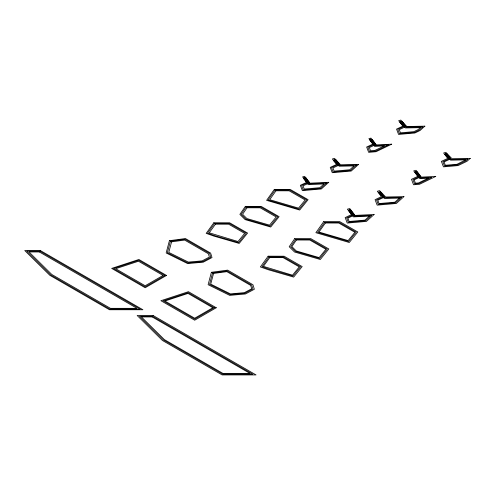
<?xml version="1.0" encoding="UTF-8"?>
<svg xmlns="http://www.w3.org/2000/svg" width="495" height="495" viewBox="0 0 495 495"><rect width="100%" height="100%" fill="white"/><g stroke="black" fill="none" stroke-linecap="round" stroke-linejoin="round"><path stroke-width="0.74" d="M169.395 240.681L166.141 252.964L187.605 263.581L203.235 262.202L212.027 257.561L210.641 253.087L185.446 238.541L169.395 240.681M170.404 241.22L167.366 252.704L187.952 262.888L202.721 261.583L210.796 257.32L209.583 253.409L185.087 239.264L170.404 241.22M171.573 241.845L168.783 252.401L188.347 262.078L202.121 260.865L209.373 257.041L208.358 253.774L184.672 240.1L171.573 241.845M211.384 272.281L208.098 284.699L229.699 295.379L245.458 293.987L254.368 289.284L252.951 284.724L227.651 270.115L211.384 272.281M212.553 272.912L209.509 284.396L230.101 294.575L244.864 293.269L252.945 289.006L251.726 285.095L227.23 270.951L212.553 272.912M213.562 273.45L210.734 284.13L230.441 293.882L244.351 292.65L251.714 288.764L250.668 285.417L226.871 271.675L213.562 273.45M245.353 206.359L239.858 214.385L245.155 219.631L270.709 227.038L279.118 216.668L261.199 206.396L245.353 206.359M246.126 207.015L241.121 214.329L245.965 219.13L270.177 226.147L277.751 216.81L260.729 207.052L246.126 207.015M247.024 207.782L242.581 214.267L246.912 218.549L269.558 225.114L276.161 216.971L260.178 207.813L247.024 207.782M294.742 238.578L289.167 246.714L294.537 252.029L320.308 259.504L328.847 248.966L310.786 238.615L294.742 238.578M295.639 239.339L290.633 246.652L295.478 251.448L319.69 258.47L327.263 249.133L310.241 239.376L295.639 239.339M296.412 240.001L291.895 246.597L296.295 250.946L319.151 257.579L325.889 249.27L309.765 240.032L296.412 240.001M274.341 189.368L266.595 200.339L299.692 210.047L308.1 199.677L290.175 189.406L274.341 189.368M275.102 190.024L268.036 200.036L299.153 209.156L306.727 199.819L289.705 190.061L275.102 190.024M275.993 190.792L269.713 199.683L298.535 208.123L305.137 199.98L289.16 190.822L275.993 190.792M323.73 221.581L315.878 232.706L349.284 242.507L357.829 231.976L339.762 221.624L323.73 221.581M324.615 222.348L317.549 232.353L348.666 241.48L356.239 232.136L339.217 222.379L324.615 222.348M325.382 223.004L318.997 232.05L348.134 240.582L354.865 232.279L338.747 223.041L325.382 223.004M213.84 222.756L206.174 233.368L213.883 236.103L239.178 243.441L247.587 233.071L229.668 222.793L213.84 222.756M214.595 223.418L207.603 233.102L214.434 235.527L238.646 242.55L246.219 233.207L229.197 223.455L214.595 223.418M215.474 224.179L209.255 232.792L238.027 241.517L244.629 233.374L228.647 224.21L215.474 224.179M268.111 256.181L260.339 266.935L268.185 269.719L293.653 277.107L302.197 266.576L284.13 256.218L268.111 256.181M268.983 256.942L261.991 266.626L268.828 269.057L293.034 276.074L300.607 266.737L283.586 256.979L268.983 256.942M269.744 257.604L263.42 266.36L292.502 275.183L299.234 266.879L283.115 257.635L269.744 257.604M323.996 183.942L319.838 187.692L304.252 189.034L303.051 185.86L309.666 182.76L305.83 177.637L303.404 178.249L308.305 184.678L323.996 183.942M326.545 183.057L320.624 188.397L303.231 189.894L301.585 185.563L308.057 182.537L304.085 177.241L309.134 183.874L326.545 183.057M328.742 182.296L321.305 189.003L302.346 190.637L300.323 185.309L306.665 182.339L302.581 176.894L304.673 176.369L309.851 183.181L328.742 182.296M353.987 165.936L349.748 169.766L334.162 171.109L332.956 167.935L339.57 164.835L335.882 159.712L333.395 160.423L339.162 166.221L353.987 165.936M356.45 165.132L350.534 170.466L333.135 171.963L331.495 167.638L337.961 164.606L333.989 159.31L339.917 165.448L356.45 165.132M358.578 164.433L351.215 171.072L332.25 172.706L330.233 167.384L336.575 164.408L332.362 158.963L334.509 158.351L340.579 164.773L358.578 164.433M420.292 127.66L418.151 129.591L413.814 131.676L400.461 132.827L399.261 129.653L405.875 126.553L402.181 121.43L399.694 122.141L405.461 127.939L420.292 127.66M422.755 126.85L419.154 130.098L414.377 132.4L399.44 133.687L397.801 129.356L404.267 126.324L400.294 121.034L406.222 127.166L422.755 126.85M424.883 126.151L420.02 130.538L414.86 133.019L398.555 134.43L396.532 129.102L402.881 126.132L398.661 120.687L400.808 120.075L406.878 126.497L424.883 126.151M369.375 216.142L364.982 220.108L349.148 221.475L347.886 218.14L354.482 215.053L350.615 209.899L348.529 210.424L353.455 216.89L369.375 216.142M371.578 215.381L365.663 220.714L348.263 222.212L346.618 217.887L353.09 214.855L349.117 209.558L354.173 216.197L371.578 215.381M374.121 214.496L366.449 221.42L347.236 223.072L345.157 217.59L351.481 214.626L347.385 209.168L349.798 208.556L355.002 215.393L374.121 214.496M399.354 198.149L394.886 202.183L379.052 203.544L377.79 200.215L384.386 197.121L380.5 191.942L378.557 192.499L384.299 198.439L399.354 198.149M401.482 197.449L395.567 202.789L378.168 204.287L376.528 199.955L382.994 196.93L379.022 191.633L384.955 197.765L401.482 197.449M403.945 196.639L396.353 203.488L377.14 205.147L375.061 199.664L381.391 196.701L377.314 191.268L379.566 190.631L385.71 196.991L403.945 196.639M465.659 159.866L457.04 164.26L445.358 165.262L444.095 161.933L450.691 158.846L446.806 153.667L444.863 154.217L450.599 160.157L465.659 159.866M467.787 159.167L466.024 160.764L457.529 164.878L444.473 166.004L442.833 161.679L449.299 158.647L445.327 153.351L451.254 159.483L467.787 159.167M470.25 158.363L467.026 161.271L458.092 165.602L443.446 166.865L441.367 161.382L447.69 158.419L443.619 152.992L445.871 152.349L452.015 158.709L470.25 158.363M163.041 275.437L145.184 285.745L115.694 268.723L138.47 261.249L163.041 275.437M164.909 275.437L145.184 286.822L113.541 268.556L138.693 260.302L164.909 275.437M166.518 275.437L145.184 287.756L111.678 268.408L138.885 259.479L166.518 275.437M212.807 307.754L194.696 318.211L164.915 301.022L188.013 293.436L212.807 307.754M214.422 307.754L194.696 319.145L163.053 300.873L188.205 292.619L214.422 307.754M216.284 307.754L194.696 320.222L160.894 300.706L188.428 291.673L216.284 307.754M428.268 178.212L418.535 182.927L415.454 183.193L414.185 179.858L420.781 176.771L416.92 171.623L414.835 172.142L419.76 178.608L428.268 178.212M431.733 177.389L419.024 183.552L414.569 183.936L412.923 179.605L419.395 176.573L415.423 171.282L420.472 177.915L431.733 177.389M435.749 176.437L419.587 184.27L413.542 184.79L411.463 179.308L417.786 176.35L413.69 170.886L416.097 170.28L421.307 177.111L435.749 176.437M384.182 145.951L374.993 150.375L370.557 150.752L369.35 147.584L375.971 144.484L372.129 139.355L369.703 139.967L374.61 146.396L384.182 145.951M388.222 144.998L375.557 151.093L369.53 151.612L367.89 147.287L374.362 144.255L370.39 138.959L375.439 145.598L388.222 144.998M391.712 144.169L376.039 151.718L368.645 152.355L366.628 147.027L372.97 144.057L368.88 138.619L370.978 138.086L376.157 144.905L391.712 144.169M40.367 250.544L24.75 250.544L49.853 275.338L109.457 309.752L142.919 309.752L40.367 250.544M39.891 251.2L26.736 251.2L50.762 274.935L109.933 309.097L140.172 309.097L39.891 251.2M39.346 251.961L29.038 251.961L51.814 274.465L110.478 308.329L136.985 308.329L39.346 251.961M153.147 315.507L137.146 315.507L162.416 340.473L222.094 374.925L256.063 374.925L153.147 315.507M152.602 316.274L139.442 316.274L163.474 340.003L222.639 374.164L252.877 374.164L152.602 316.274M152.132 316.93L141.428 316.93L164.383 339.601L223.115 373.508L250.13 373.508L152.132 316.93"/></g></svg>
